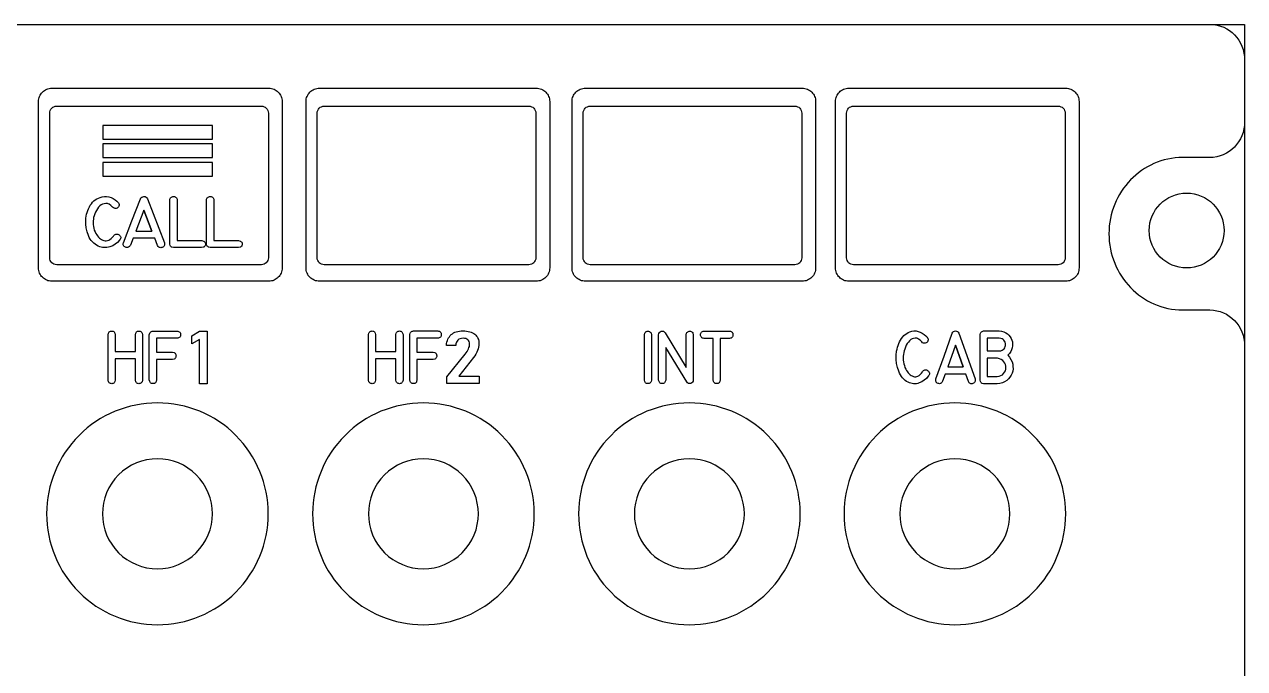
# Model space of a CAD drawing. Extents: x 686 to 831, y 82 to 686.
# Drawn here: x 749.6 to 830.8, y 642.8 to 685.6 of the extents above; entities that cross this region are included whole.
import ezdxf

# ---------------------------------------------------------------- set-up
doc = ezdxf.new("R2010")
doc.units = 0
for name, color, linetype in [('_BACKPANEL', 5, 'CONTINUOUS'), ('_ENGRAVING', 105, 'CONTINUOUS'), ('_LABELS', 30, 'CONTINUOUS'), ('_TOPLAYER', 1, 'CONTINUOUS')]:
    doc.layers.add(name, color=color, linetype=linetype)

msp = doc.modelspace()

# ---------------------------------------------------------------- linework, layer by layer
at = {"layer": '_BACKPANEL'}
for points in [[(830.801, 627.771), (830.801, 609.668), (830.801, 599.969), (685.801, 599.969), (685.801, 609.668), (685.801, 628.151), (685.801, 646.01), (685.801, 661.352), (685.801, 671.051), (685.801, 680.75), (685.801, 685.6), (830.801, 685.6), (830.801, 680.75), (830.801, 671.051), (830.801, 661.352), (830.801, 646.959)], [(751.471, 681.365), (765.892, 681.365), (765.983, 681.361), (766.072, 681.347), (766.157, 681.325), (766.24, 681.295), (766.318, 681.257), (766.391, 681.213), (766.46, 681.161), (766.523, 681.104), (766.581, 681.04), (766.632, 680.971), (766.677, 680.898), (766.715, 680.82), (766.745, 680.738), (766.767, 680.652), (766.78, 680.563), (766.785, 680.472), (766.785, 669.421), (766.78, 669.33), (766.767, 669.241), (766.745, 669.156), (766.715, 669.074), (766.677, 668.996), (766.632, 668.922), (766.581, 668.853), (766.523, 668.79), (766.46, 668.732), (766.391, 668.681), (766.318, 668.636), (766.24, 668.598), (766.157, 668.568), (766.072, 668.546), (765.983, 668.533), (765.892, 668.528), (751.471, 668.528), (751.379, 668.533), (751.291, 668.546), (751.205, 668.568), (751.123, 668.598), (751.045, 668.636), (750.971, 668.681), (750.903, 668.732), (750.839, 668.79), (750.782, 668.853), (750.73, 668.922), (750.686, 668.996), (750.648, 669.074), (750.618, 669.156), (750.596, 669.241), (750.582, 669.33), (750.578, 669.421), (750.578, 680.472), (750.582, 680.563), (750.596, 680.652), (750.618, 680.738), (750.648, 680.82), (750.686, 680.898), (750.73, 680.971), (750.782, 681.04), (750.839, 681.104), (750.903, 681.161), (750.971, 681.213), (751.045, 681.257), (751.123, 681.295), (751.205, 681.325), (751.291, 681.347), (751.379, 681.361)], [(769.263, 681.365), (783.684, 681.365), (783.775, 681.361), (783.864, 681.347), (783.949, 681.325), (784.032, 681.295), (784.11, 681.257), (784.183, 681.213), (784.252, 681.161), (784.315, 681.104), (784.373, 681.04), (784.424, 680.971), (784.469, 680.898), (784.507, 680.82), (784.537, 680.738), (784.559, 680.652), (784.572, 680.563), (784.577, 680.472), (784.577, 669.421), (784.572, 669.33), (784.559, 669.241), (784.537, 669.156), (784.507, 669.074), (784.469, 668.996), (784.424, 668.922), (784.373, 668.853), (784.315, 668.79), (784.252, 668.732), (784.183, 668.681), (784.11, 668.636), (784.032, 668.598), (783.949, 668.568), (783.864, 668.546), (783.775, 668.533), (783.684, 668.528), (769.263, 668.528), (769.171, 668.533), (769.083, 668.546), (768.997, 668.568), (768.915, 668.598), (768.837, 668.636), (768.763, 668.681), (768.695, 668.732), (768.631, 668.79), (768.574, 668.853), (768.522, 668.922), (768.478, 668.996), (768.44, 669.074), (768.41, 669.156), (768.388, 669.241), (768.374, 669.33), (768.37, 669.421), (768.37, 680.472), (768.374, 680.563), (768.388, 680.652), (768.41, 680.738), (768.44, 680.82), (768.478, 680.898), (768.522, 680.971), (768.574, 681.04), (768.631, 681.104), (768.695, 681.161), (768.763, 681.213), (768.837, 681.257), (768.915, 681.295), (768.997, 681.325), (769.083, 681.347), (769.171, 681.361)], [(786.955, 681.365), (801.376, 681.365), (801.467, 681.361), (801.556, 681.347), (801.641, 681.325), (801.724, 681.295), (801.802, 681.257), (801.875, 681.213), (801.944, 681.161), (802.007, 681.104), (802.065, 681.04), (802.116, 680.971), (802.161, 680.898), (802.199, 680.82), (802.229, 680.738), (802.251, 680.652), (802.264, 680.563), (802.269, 680.472), (802.269, 669.421), (802.264, 669.33), (802.251, 669.241), (802.229, 669.156), (802.199, 669.074), (802.161, 668.996), (802.116, 668.922), (802.065, 668.853), (802.007, 668.79), (801.944, 668.732), (801.875, 668.681), (801.802, 668.636), (801.724, 668.598), (801.641, 668.568), (801.556, 668.546), (801.467, 668.533), (801.376, 668.528), (786.955, 668.528), (786.863, 668.533), (786.775, 668.546), (786.689, 668.568), (786.607, 668.598), (786.529, 668.636), (786.455, 668.681), (786.387, 668.732), (786.323, 668.79), (786.266, 668.853), (786.214, 668.922), (786.17, 668.996), (786.132, 669.074), (786.102, 669.156), (786.08, 669.241), (786.066, 669.33), (786.062, 669.421), (786.062, 680.472), (786.066, 680.563), (786.08, 680.652), (786.102, 680.738), (786.132, 680.82), (786.17, 680.898), (786.214, 680.971), (786.266, 681.04), (786.323, 681.104), (786.387, 681.161), (786.455, 681.213), (786.529, 681.257), (786.607, 681.295), (786.689, 681.325), (786.775, 681.347), (786.863, 681.361)], [(804.476, 681.365), (818.897, 681.365), (818.988, 681.361), (819.077, 681.347), (819.162, 681.325), (819.245, 681.295), (819.323, 681.257), (819.396, 681.213), (819.465, 681.161), (819.528, 681.104), (819.586, 681.04), (819.637, 680.971), (819.682, 680.898), (819.72, 680.82), (819.75, 680.738), (819.772, 680.652), (819.785, 680.563), (819.79, 680.472), (819.79, 669.421), (819.785, 669.33), (819.772, 669.241), (819.75, 669.156), (819.72, 669.074), (819.682, 668.996), (819.637, 668.922), (819.586, 668.853), (819.528, 668.79), (819.465, 668.732), (819.396, 668.681), (819.323, 668.636), (819.245, 668.598), (819.162, 668.568), (819.077, 668.546), (818.988, 668.533), (818.897, 668.528), (804.476, 668.528), (804.384, 668.533), (804.296, 668.546), (804.21, 668.568), (804.128, 668.598), (804.05, 668.636), (803.976, 668.681), (803.908, 668.732), (803.844, 668.79), (803.787, 668.853), (803.735, 668.922), (803.691, 668.996), (803.653, 669.074), (803.623, 669.156), (803.601, 669.241), (803.587, 669.33), (803.583, 669.421), (803.583, 680.472), (803.587, 680.563), (803.601, 680.652), (803.623, 680.738), (803.653, 680.82), (803.691, 680.898), (803.735, 680.971), (803.787, 681.04), (803.844, 681.104), (803.908, 681.161), (803.976, 681.213), (804.05, 681.257), (804.128, 681.295), (804.21, 681.325), (804.296, 681.347), (804.384, 681.361)], [(824.456, 671.901), (824.469, 672.155), (824.506, 672.402), (824.568, 672.641), (824.651, 672.869), (824.756, 673.087), (824.881, 673.292), (825.024, 673.484), (825.185, 673.66), (825.361, 673.821), (825.553, 673.964), (825.758, 674.089), (825.975, 674.193), (826.204, 674.277), (826.442, 674.338), (826.69, 674.376), (826.944, 674.389), (827.198, 674.376), (827.445, 674.338), (827.684, 674.277), (827.912, 674.193), (828.13, 674.089), (828.335, 673.964), (828.527, 673.821), (828.703, 673.66), (828.864, 673.484), (829.007, 673.292), (829.132, 673.087), (829.237, 672.869), (829.32, 672.641), (829.382, 672.402), (829.419, 672.155), (829.432, 671.901), (829.419, 671.646), (829.382, 671.399), (829.32, 671.161), (829.237, 670.932), (829.132, 670.715), (829.007, 670.51), (828.864, 670.318), (828.703, 670.141), (828.527, 669.981), (828.335, 669.838), (828.13, 669.713), (827.912, 669.608), (827.684, 669.525), (827.445, 669.463), (827.198, 669.426), (826.944, 669.413), (826.69, 669.426), (826.442, 669.463), (826.204, 669.525), (825.975, 669.608), (825.758, 669.713), (825.553, 669.838), (825.361, 669.981), (825.185, 670.141), (825.024, 670.318), (824.881, 670.51), (824.756, 670.715), (824.651, 670.932), (824.568, 671.161), (824.506, 671.399), (824.469, 671.646)]]:
    msp.add_lwpolyline(points, close=True, dxfattribs=at)
for points in [[(758.485, 656.731, 0.414214), (754.827, 653.073, 0.414214), (758.485, 649.416, 0.414214), (762.143, 653.073, 0.414214)], [(776.177, 656.731, 0.414214), (772.519, 653.073, 0.414214), (776.177, 649.416, 0.414214), (779.834, 653.073, 0.414214)], [(793.869, 656.731, 0.414214), (790.211, 653.073, 0.414214), (793.869, 649.416, 0.414214), (797.526, 653.073, 0.414214)], [(811.532, 656.731, 0.414214), (807.874, 653.073, 0.414214), (811.532, 649.416, 0.414214), (815.189, 653.073, 0.414214)]]:
    msp.add_lwpolyline(points, format="xyb", close=True, dxfattribs=at)
at = {"layer": '_ENGRAVING'}
for points in [[(755.203, 661.959), (755.203, 664.978), (755.231, 665.085), (755.253, 665.127), (755.281, 665.161), (755.314, 665.188), (755.353, 665.206), (755.397, 665.217), (755.446, 665.22), (755.495, 665.215), (755.539, 665.203), (755.576, 665.184), (755.607, 665.157), (755.633, 665.123), (755.652, 665.082), (755.673, 664.978), (755.673, 663.849), (757.016, 663.849), (757.016, 664.978), (757.044, 665.083), (757.066, 665.125), (757.093, 665.159), (757.125, 665.185), (757.162, 665.204), (757.204, 665.216), (757.252, 665.22), (757.3, 665.216), (757.342, 665.205), (757.38, 665.186), (757.412, 665.16), (757.439, 665.126), (757.461, 665.084), (757.49, 664.978), (757.49, 661.959), (757.461, 661.854), (757.439, 661.812), (757.412, 661.779), (757.38, 661.752), (757.342, 661.734), (757.3, 661.723), (757.252, 661.719), (757.204, 661.723), (757.162, 661.734), (757.125, 661.753), (757.093, 661.779), (757.066, 661.813), (757.044, 661.854), (757.016, 661.959), (757.016, 663.364), (755.673, 663.364), (755.673, 661.959), (755.652, 661.856), (755.633, 661.815), (755.607, 661.781), (755.576, 661.755), (755.539, 661.736), (755.495, 661.724), (755.446, 661.72), (755.397, 661.723), (755.353, 661.734), (755.314, 661.752), (755.281, 661.778), (755.253, 661.812), (755.231, 661.853)], [(757.944, 661.966), (757.944, 664.978), (757.97, 665.078), (757.991, 665.118), (758.018, 665.151), (758.05, 665.178), (758.088, 665.199), (758.131, 665.213), (758.18, 665.221), (759.795, 665.221), (759.85, 665.213), (759.897, 665.198), (759.937, 665.178), (759.969, 665.151), (759.995, 665.117), (760.013, 665.078), (760.024, 665.031), (760.027, 664.979), (760.024, 664.926), (760.013, 664.88), (759.994, 664.841), (759.968, 664.808), (759.935, 664.781), (759.895, 664.761), (759.847, 664.748), (759.792, 664.741), (758.412, 664.741), (758.412, 663.807), (759.488, 663.807), (759.589, 663.786), (759.629, 663.766), (759.662, 663.74), (759.688, 663.709), (759.706, 663.671), (759.718, 663.626), (759.722, 663.576), (759.719, 663.526), (759.709, 663.48), (759.691, 663.441), (759.665, 663.407), (759.632, 663.379), (759.592, 663.356), (759.488, 663.327), (758.412, 663.327), (758.412, 661.966), (758.392, 661.863), (758.373, 661.822), (758.347, 661.788), (758.316, 661.762), (758.279, 661.743), (758.236, 661.731), (758.186, 661.727), (758.137, 661.73), (758.093, 661.74), (758.054, 661.759), (758.021, 661.785), (757.993, 661.819), (757.971, 661.86)], [(761.798, 661.72), (761.274, 661.72), (761.274, 664.655), (760.773, 664.373), (760.773, 664.912), (761.274, 665.22), (761.798, 665.22)], [(772.524, 661.959), (772.524, 664.982), (772.553, 665.089), (772.575, 665.131), (772.603, 665.166), (772.636, 665.192), (772.675, 665.21), (772.719, 665.221), (772.769, 665.224), (772.818, 665.219), (772.862, 665.207), (772.899, 665.188), (772.931, 665.161), (772.956, 665.127), (772.976, 665.086), (772.997, 664.982), (772.997, 663.852), (774.345, 663.852), (774.345, 664.982), (774.373, 665.087), (774.395, 665.129), (774.422, 665.163), (774.454, 665.189), (774.492, 665.208), (774.535, 665.22), (774.582, 665.224), (774.63, 665.22), (774.673, 665.209), (774.711, 665.19), (774.743, 665.164), (774.77, 665.13), (774.792, 665.088), (774.821, 664.982), (774.821, 661.959), (774.792, 661.854), (774.77, 661.812), (774.743, 661.779), (774.711, 661.752), (774.673, 661.734), (774.63, 661.723), (774.582, 661.719), (774.535, 661.723), (774.492, 661.734), (774.454, 661.753), (774.422, 661.78), (774.395, 661.813), (774.373, 661.855), (774.345, 661.959), (774.345, 663.366), (772.997, 663.366), (772.997, 661.959), (772.976, 661.856), (772.956, 661.815), (772.931, 661.781), (772.899, 661.755), (772.862, 661.736), (772.818, 661.724), (772.769, 661.72), (772.719, 661.723), (772.675, 661.734), (772.636, 661.752), (772.603, 661.778), (772.575, 661.812), (772.553, 661.853)], [(775.277, 661.966), (775.277, 664.982), (775.303, 665.082), (775.324, 665.122), (775.351, 665.155), (775.384, 665.183), (775.422, 665.203), (775.465, 665.217), (775.515, 665.225), (777.136, 665.225), (777.191, 665.217), (777.238, 665.203), (777.278, 665.182), (777.311, 665.155), (777.336, 665.121), (777.355, 665.082), (777.366, 665.035), (777.369, 664.983), (777.365, 664.93), (777.354, 664.884), (777.336, 664.845), (777.31, 664.812), (777.277, 664.785), (777.236, 664.765), (777.188, 664.751), (777.133, 664.744), (775.748, 664.744), (775.748, 663.809), (776.828, 663.809), (776.929, 663.788), (776.969, 663.769), (777.002, 663.743), (777.028, 663.711), (777.047, 663.673), (777.058, 663.629), (777.063, 663.578), (777.06, 663.528), (777.049, 663.483), (777.031, 663.443), (777.006, 663.409), (776.973, 663.381), (776.932, 663.358), (776.828, 663.329), (775.748, 663.329), (775.748, 661.966), (775.727, 661.863), (775.708, 661.822), (775.682, 661.788), (775.651, 661.762), (775.614, 661.743), (775.57, 661.731), (775.521, 661.727), (775.471, 661.73), (775.426, 661.74), (775.388, 661.759), (775.354, 661.785), (775.327, 661.819), (775.305, 661.86)], [(778.797, 665.232), (778.924, 665.228), (779.043, 665.218), (779.154, 665.2), (779.257, 665.175), (779.353, 665.143), (779.441, 665.105), (779.521, 665.058), (779.594, 665.005), (779.659, 664.946), (779.716, 664.881), (779.764, 664.809), (779.803, 664.731), (779.834, 664.647), (779.855, 664.556), (779.869, 664.46), (779.873, 664.357), (779.873, 664.35), (779.867, 664.249), (779.85, 664.144), (779.821, 664.035), (779.78, 663.923), (779.728, 663.808), (779.665, 663.692), (779.592, 663.576), (779.507, 663.46), (778.527, 662.217), (779.884, 662.217), (779.884, 661.728), (777.745, 661.728), (777.745, 662.177), (778.955, 663.675), (779.082, 663.857), (779.175, 664.032), (779.208, 664.117), (779.232, 664.198), (779.246, 664.275), (779.251, 664.347), (779.251, 664.357), (779.244, 664.444), (779.223, 664.521), (779.187, 664.586), (779.138, 664.64), (779.075, 664.683), (779, 664.714), (778.912, 664.732), (778.812, 664.738), (778.71, 664.731), (778.619, 664.708), (778.54, 664.67), (778.471, 664.617), (778.414, 664.55), (778.372, 664.47), (778.343, 664.376), (778.327, 664.268), (778.327, 664.252), (777.705, 664.252), (777.705, 664.268), (777.719, 664.381), (777.74, 664.487), (777.769, 664.587), (777.806, 664.679), (777.85, 664.765), (777.902, 664.844), (777.962, 664.916), (778.029, 664.982), (778.103, 665.04), (778.184, 665.091), (778.27, 665.134), (778.363, 665.169), (778.462, 665.197), (778.568, 665.216), (778.68, 665.228)], [(791.347, 661.963), (791.319, 661.858), (791.297, 661.816), (791.27, 661.783), (791.237, 661.757), (791.2, 661.738), (791.157, 661.727), (791.109, 661.723), (791.062, 661.727), (791.019, 661.739), (790.982, 661.757), (790.95, 661.784), (790.923, 661.817), (790.901, 661.858), (790.873, 661.963), (790.873, 664.973), (790.901, 665.078), (790.923, 665.119), (790.95, 665.153), (790.982, 665.179), (791.019, 665.198), (791.062, 665.209), (791.109, 665.213), (791.157, 665.21), (791.2, 665.199), (791.237, 665.18), (791.27, 665.154), (791.297, 665.12), (791.319, 665.078), (791.347, 664.973)], [(794.129, 661.963), (794.119, 661.881), (794.087, 661.816), (794.034, 661.768), (793.96, 661.735), (793.88, 661.723), (793.809, 661.736), (793.748, 661.774), (793.697, 661.837), (792.293, 664.13), (792.293, 661.963), (792.265, 661.858), (792.243, 661.817), (792.216, 661.784), (792.184, 661.758), (792.146, 661.739), (792.104, 661.728), (792.057, 661.724), (792.009, 661.728), (791.967, 661.739), (791.93, 661.758), (791.898, 661.784), (791.871, 661.817), (791.85, 661.858), (791.822, 661.963), (791.822, 664.969), (791.842, 665.05), (791.879, 665.116), (791.931, 665.167), (792, 665.202), (792.073, 665.217), (792.14, 665.204), (792.201, 665.164), (792.255, 665.097), (793.658, 662.8), (793.658, 664.969), (793.685, 665.075), (793.707, 665.117), (793.735, 665.151), (793.768, 665.177), (793.807, 665.196), (793.851, 665.207), (793.901, 665.21), (793.951, 665.206), (793.995, 665.194), (794.032, 665.175), (794.064, 665.149), (794.089, 665.115), (794.109, 665.074), (794.129, 664.969)], [(795.456, 661.966), (795.456, 664.734), (794.843, 664.734), (794.788, 664.742), (794.741, 664.756), (794.7, 664.777), (794.668, 664.803), (794.642, 664.836), (794.624, 664.876), (794.613, 664.921), (794.61, 664.973), (794.614, 665.025), (794.625, 665.071), (794.643, 665.111), (794.668, 665.144), (794.701, 665.171), (794.741, 665.192), (794.788, 665.206), (794.843, 665.214), (796.539, 665.214), (796.593, 665.206), (796.64, 665.192), (796.679, 665.172), (796.712, 665.145), (796.737, 665.111), (796.755, 665.072), (796.766, 665.026), (796.77, 664.973), (796.767, 664.921), (796.756, 664.875), (796.738, 664.836), (796.713, 664.802), (796.68, 664.776), (796.64, 664.756), (796.593, 664.742), (796.539, 664.734), (795.927, 664.734), (795.927, 661.966), (795.897, 661.86), (795.875, 661.819), (795.846, 661.785), (795.813, 661.76), (795.774, 661.741), (795.73, 661.731), (795.681, 661.728), (795.632, 661.732), (795.589, 661.744), (795.552, 661.763), (795.521, 661.789), (795.495, 661.822), (795.476, 661.863)], [(809.79, 662.264), (809.775, 662.242), (809.766, 662.23), (809.759, 662.219), (809.635, 662.072), (809.493, 661.948), (809.333, 661.847), (809.155, 661.768), (809.061, 661.739), (808.968, 661.72), (808.876, 661.712), (808.783, 661.713), (808.691, 661.724), (808.599, 661.745), (808.508, 661.776), (808.417, 661.817), (808.315, 661.875), (808.22, 661.942), (808.132, 662.019), (808.051, 662.105), (807.977, 662.201), (807.91, 662.306), (807.85, 662.42), (807.797, 662.543), (807.713, 662.802), (807.656, 663.066), (807.628, 663.335), (807.627, 663.609), (807.656, 663.879), (807.681, 664.01), (807.713, 664.139), (807.752, 664.264), (807.799, 664.387), (807.852, 664.507), (807.913, 664.624), (807.982, 664.734), (808.057, 664.834), (808.14, 664.922), (808.23, 665), (808.327, 665.067), (808.432, 665.123), (808.544, 665.169), (808.663, 665.203), (808.804, 665.225), (808.945, 665.223), (809.086, 665.197), (809.226, 665.148), (809.36, 665.08), (809.482, 665), (809.591, 664.908), (809.687, 664.804), (809.695, 664.792), (809.726, 664.739), (809.742, 664.684), (809.742, 664.627), (809.727, 664.567), (809.7, 664.511), (809.663, 664.467), (809.617, 664.434), (809.561, 664.413), (809.497, 664.405), (809.436, 664.416), (809.378, 664.445), (809.322, 664.492), (809.21, 664.608), (809.101, 664.69), (809.047, 664.718), (808.993, 664.737), (808.941, 664.747), (808.888, 664.749), (808.787, 664.734), (808.69, 664.7), (808.6, 664.647), (808.515, 664.574), (808.436, 664.486), (808.364, 664.387), (808.299, 664.275), (808.241, 664.153), (808.191, 664.026), (808.152, 663.904), (808.124, 663.785), (808.106, 663.671), (808.095, 663.546), (808.092, 663.42), (808.098, 663.294), (808.112, 663.168), (808.135, 663.044), (808.168, 662.923), (808.211, 662.806), (808.264, 662.692), (808.316, 662.599), (808.372, 662.515), (808.43, 662.44), (808.492, 662.375), (808.557, 662.318), (808.626, 662.271), (808.698, 662.232), (808.773, 662.203), (808.849, 662.186), (808.925, 662.185), (809.001, 662.199), (809.076, 662.229), (809.151, 662.274), (809.225, 662.334), (809.299, 662.411), (809.373, 662.502), (809.404, 662.547), (809.444, 662.586), (809.485, 662.616), (809.526, 662.636), (809.567, 662.645), (809.609, 662.645), (809.652, 662.634), (809.695, 662.614), (809.738, 662.584), (809.778, 662.548), (809.807, 662.511), (809.828, 662.472), (809.839, 662.433), (809.841, 662.393), (809.833, 662.351), (809.816, 662.308)], [(810.271, 662.046), (810.81, 663.557), (811.351, 665.068), (811.385, 665.136), (811.433, 665.185), (811.495, 665.215), (811.571, 665.226), (811.647, 665.216), (811.709, 665.187), (811.758, 665.138), (811.793, 665.068), (812.871, 662.038), (812.881, 661.928), (812.874, 661.881), (812.86, 661.839), (812.838, 661.803), (812.809, 661.772), (812.771, 661.746), (812.726, 661.726), (812.679, 661.713), (812.635, 661.708), (812.593, 661.713), (812.554, 661.727), (812.517, 661.749), (812.484, 661.78), (812.425, 661.87), (812.252, 662.36), (810.881, 662.36), (810.713, 661.882), (810.654, 661.792), (810.62, 661.761), (810.583, 661.738), (810.543, 661.725), (810.501, 661.721), (810.455, 661.726), (810.407, 661.74), (810.361, 661.762), (810.324, 661.787), (810.295, 661.818), (810.274, 661.854), (810.261, 661.895), (810.256, 661.94)], [(814.486, 665.226), (814.639, 665.203), (814.78, 665.163), (814.908, 665.104), (815.023, 665.028), (815.124, 664.939), (815.208, 664.841), (815.275, 664.735), (815.325, 664.62), (815.358, 664.498), (815.373, 664.373), (815.37, 664.244), (815.348, 664.111), (815.306, 663.978), (815.243, 663.852), (815.158, 663.73), (815.051, 663.615), (815.168, 663.473), (815.261, 663.326), (815.33, 663.173), (815.374, 663.015), (815.395, 662.856), (815.396, 662.703), (815.376, 662.555), (815.334, 662.412), (815.273, 662.277), (815.193, 662.153), (815.094, 662.04), (814.975, 661.937), (814.84, 661.85), (814.689, 661.784), (814.523, 661.739), (814.341, 661.716), (814.336, 661.716), (813.441, 661.716), (813.349, 661.741), (813.311, 661.763), (813.278, 661.79), (813.251, 661.822), (813.229, 661.86), (813.203, 661.954), (813.203, 664.982), (813.228, 665.077), (813.249, 665.116), (813.277, 665.149), (813.309, 665.177), (813.348, 665.199), (813.441, 665.226)], [(812.081, 662.842), (811.569, 664.281), (811.055, 662.842)], [(811.569, 664.281), (812.081, 662.842)], [(814.486, 664.739), (813.679, 664.739), (813.679, 663.894), (814.491, 663.894), (814.589, 663.912), (814.673, 663.943), (814.744, 663.989), (814.801, 664.047), (814.846, 664.114), (814.877, 664.183), (814.895, 664.255), (814.901, 664.328), (814.893, 664.402), (814.873, 664.472), (814.839, 664.539), (814.794, 664.603), (814.735, 664.658), (814.665, 664.699), (814.581, 664.726)], [(814.336, 662.201), (814.471, 662.217), (814.588, 662.254), (814.688, 662.311), (814.772, 662.389), (814.838, 662.48), (814.886, 662.575), (814.915, 662.676), (814.927, 662.781), (814.921, 662.887), (814.897, 662.989), (814.853, 663.088), (814.792, 663.184), (814.712, 663.269), (814.612, 663.336), (814.494, 663.383), (814.356, 663.412), (813.679, 663.412), (813.679, 662.201)]]:
    msp.add_lwpolyline(points, close=True, dxfattribs=at)
at = {"layer": '_LABELS'}
for points in [[(754.842, 677.963), (762.158, 677.963), (762.158, 678.879), (754.842, 678.879)], [(754.842, 676.755), (762.158, 676.755), (762.158, 677.671), (754.842, 677.671)], [(754.842, 675.505), (762.158, 675.505), (762.158, 676.421), (754.842, 676.421)], [(755.991, 671.297), (755.975, 671.275), (755.966, 671.263), (755.959, 671.253), (755.828, 671.111), (755.679, 670.991), (755.511, 670.893), (755.324, 670.817), (755.226, 670.789), (755.128, 670.771), (755.03, 670.762), (754.933, 670.763), (754.837, 670.774), (754.74, 670.794), (754.644, 670.824), (754.549, 670.864), (754.442, 670.92), (754.342, 670.986), (754.249, 671.06), (754.164, 671.143), (754.087, 671.236), (754.016, 671.337), (753.953, 671.447), (753.898, 671.567), (753.809, 671.817), (753.749, 672.072), (753.719, 672.332), (753.719, 672.597), (753.73, 672.729), (753.749, 672.859), (753.775, 672.986), (753.809, 673.11), (753.85, 673.231), (753.899, 673.35), (753.956, 673.466), (754.02, 673.579), (754.091, 673.686), (754.171, 673.782), (754.257, 673.868), (754.352, 673.943), (754.454, 674.008), (754.564, 674.062), (754.682, 674.106), (754.807, 674.139), (754.955, 674.16), (755.103, 674.158), (755.251, 674.133), (755.399, 674.085), (755.54, 674.02), (755.667, 673.943), (755.782, 673.854), (755.883, 673.753), (755.892, 673.742), (755.924, 673.691), (755.941, 673.637), (755.941, 673.582), (755.925, 673.524), (755.896, 673.47), (755.858, 673.427), (755.809, 673.396), (755.75, 673.375), (755.684, 673.368), (755.62, 673.378), (755.558, 673.406), (755.499, 673.451), (755.382, 673.564), (755.267, 673.643), (755.21, 673.67), (755.154, 673.688), (755.099, 673.698), (755.044, 673.7), (754.937, 673.686), (754.836, 673.653), (754.741, 673.601), (754.651, 673.531), (754.568, 673.446), (754.493, 673.35), (754.424, 673.242), (754.363, 673.123), (754.311, 673.001), (754.271, 672.882), (754.241, 672.768), (754.222, 672.657), (754.21, 672.536), (754.208, 672.415), (754.213, 672.293), (754.228, 672.171), (754.252, 672.051), (754.287, 671.934), (754.332, 671.821), (754.388, 671.711), (754.443, 671.621), (754.501, 671.54), (754.563, 671.467), (754.628, 671.404), (754.696, 671.349), (754.768, 671.303), (754.844, 671.266), (754.923, 671.238), (755.003, 671.221), (755.083, 671.22), (755.162, 671.234), (755.241, 671.262), (755.32, 671.306), (755.398, 671.365), (755.475, 671.438), (755.552, 671.527), (755.586, 671.57), (755.628, 671.608), (755.67, 671.637), (755.713, 671.656), (755.757, 671.665), (755.801, 671.665), (755.846, 671.655), (755.891, 671.635), (755.937, 671.606), (755.978, 671.571), (756.009, 671.535), (756.031, 671.498), (756.043, 671.46), (756.044, 671.421), (756.036, 671.381), (756.018, 671.339)], [(756.219, 671.086), (756.785, 672.547), (757.354, 674.008), (757.39, 674.074), (757.441, 674.122), (757.506, 674.151), (757.585, 674.161), (757.665, 674.152), (757.73, 674.124), (757.781, 674.076), (757.818, 674.008), (758.951, 671.078), (758.96, 671.022), (758.961, 670.971), (758.954, 670.926), (758.939, 670.886), (758.916, 670.85), (758.885, 670.82), (758.846, 670.796), (758.799, 670.776), (758.749, 670.763), (758.702, 670.759), (758.658, 670.764), (758.617, 670.777), (758.579, 670.799), (758.544, 670.829), (758.483, 670.915), (758.301, 671.389), (756.861, 671.389), (756.684, 670.927), (756.654, 670.879), (756.621, 670.84), (756.586, 670.81), (756.547, 670.788), (756.505, 670.776), (756.461, 670.772), (756.413, 670.777), (756.362, 670.79), (756.314, 670.811), (756.275, 670.836), (756.244, 670.866), (756.222, 670.9), (756.209, 670.94), (756.204, 670.984), (756.207, 671.033)], [(759.55, 670.765), (759.453, 670.784), (759.413, 670.803), (759.378, 670.829), (759.35, 670.861), (759.327, 670.899), (759.299, 670.995), (759.299, 673.926), (759.311, 673.981), (759.329, 674.03), (759.353, 674.07), (759.382, 674.104), (759.417, 674.129), (759.458, 674.147), (759.505, 674.157), (759.557, 674.16), (759.609, 674.155), (759.655, 674.144), (759.694, 674.125), (759.727, 674.099), (759.754, 674.067), (759.775, 674.027), (759.789, 673.98), (759.797, 673.926), (759.797, 671.227), (761.428, 671.229), (761.538, 671.204), (761.581, 671.183), (761.616, 671.156), (761.643, 671.123), (761.662, 671.085), (761.673, 671.041), (761.676, 670.991), (761.672, 670.941), (761.66, 670.897), (761.64, 670.86), (761.613, 670.829), (761.578, 670.803), (761.535, 670.784), (761.426, 670.765)], [(761.998, 670.765), (761.901, 670.784), (761.861, 670.803), (761.827, 670.829), (761.798, 670.861), (761.775, 670.899), (761.747, 670.995), (761.747, 673.926), (761.759, 673.981), (761.777, 674.03), (761.801, 674.07), (761.83, 674.104), (761.865, 674.129), (761.906, 674.147), (761.953, 674.157), (762.005, 674.16), (762.057, 674.155), (762.103, 674.144), (762.142, 674.125), (762.176, 674.099), (762.202, 674.067), (762.223, 674.027), (762.237, 673.98), (762.245, 673.926), (762.245, 671.227), (763.876, 671.229), (763.986, 671.204), (764.029, 671.183), (764.064, 671.156), (764.091, 671.123), (764.11, 671.085), (764.121, 671.041), (764.125, 670.991), (764.12, 670.941), (764.108, 670.897), (764.088, 670.86), (764.061, 670.829), (764.026, 670.803), (763.983, 670.784), (763.875, 670.765)], [(758.12, 671.855), (757.583, 673.248), (757.043, 671.855)], [(757.583, 673.248), (758.12, 671.855)]]:
    msp.add_lwpolyline(points, close=True, dxfattribs=at)
at = {"layer": '_TOPLAYER'}
msp.add_lwpolyline([(688.121, 685.6), (828.52, 685.598), (828.756, 685.586), (828.985, 685.55), (829.205, 685.491), (829.416, 685.411), (829.615, 685.311), (829.803, 685.192), (829.978, 685.055), (830.139, 684.902), (830.286, 684.733), (830.416, 684.55), (830.529, 684.354), (830.623, 684.146), (830.699, 683.927), (830.754, 683.7), (830.788, 683.463), (830.8, 683.22), (830.8, 680.853), (830.8, 679.13), (830.788, 678.887), (830.753, 678.65), (830.696, 678.423), (830.618, 678.204), (830.52, 677.996), (830.404, 677.8), (830.271, 677.617), (830.121, 677.448), (829.957, 677.295), (829.778, 677.158), (829.588, 677.039), (829.385, 676.939), (829.172, 676.859), (828.95, 676.8), (828.72, 676.764), (828.483, 676.752), (826.682, 676.752), (826.43, 676.745), (826.181, 676.725), (825.935, 676.693), (825.694, 676.648), (825.456, 676.591), (825.223, 676.523), (824.996, 676.442), (824.773, 676.351), (824.555, 676.249), (824.344, 676.137), (824.139, 676.015), (823.939, 675.883), (823.747, 675.741), (823.562, 675.59), (823.384, 675.431), (823.213, 675.262), (823.051, 675.086), (822.897, 674.902), (822.751, 674.711), (822.614, 674.512), (822.487, 674.306), (822.369, 674.094), (822.26, 673.876), (822.162, 673.652), (822.074, 673.422), (821.997, 673.187), (821.931, 672.948), (821.876, 672.703), (821.833, 672.455), (821.802, 672.202), (821.783, 671.946), (821.777, 671.687), (821.783, 671.428), (821.802, 671.172), (821.833, 670.919), (821.876, 670.671), (821.931, 670.427), (821.997, 670.187), (822.074, 669.952), (822.162, 669.722), (822.26, 669.498), (822.369, 669.28), (822.487, 669.068), (822.614, 668.863), (822.751, 668.664), (822.897, 668.472), (823.051, 668.288), (823.213, 668.112), (823.384, 667.944), (823.562, 667.785), (823.747, 667.634), (823.939, 667.492), (824.139, 667.36), (824.344, 667.238), (824.555, 667.126), (824.773, 667.024), (824.996, 666.933), (825.223, 666.853), (825.456, 666.784), (825.694, 666.727), (825.935, 666.682), (826.181, 666.65), (826.43, 666.63), (826.682, 666.624), (828.495, 666.624), (828.731, 666.61), (828.96, 666.573), (829.181, 666.514), (829.393, 666.433), (829.594, 666.333), (829.785, 666.214), (829.962, 666.077), (830.126, 665.923), (830.274, 665.754), (830.407, 665.572), (830.522, 665.376), (830.619, 665.168), (830.697, 664.95), (830.753, 664.723), (830.788, 664.488), (830.8, 664.245), (830.8, 654.101), (830.8, 636.337)], dxfattribs=at)
for points in [[(751.784, 680.169), (765.397, 680.169), (765.491, 680.16), (765.578, 680.133), (765.657, 680.09), (765.726, 680.033), (765.783, 679.964), (765.826, 679.885), (765.853, 679.798), (765.862, 679.704), (765.862, 670.091), (765.853, 669.997), (765.826, 669.91), (765.783, 669.831), (765.726, 669.762), (765.657, 669.705), (765.578, 669.662), (765.491, 669.635), (765.397, 669.625), (751.784, 669.625), (751.69, 669.635), (751.603, 669.662), (751.524, 669.705), (751.455, 669.762), (751.398, 669.831), (751.355, 669.91), (751.328, 669.997), (751.318, 670.091), (751.318, 679.704), (751.328, 679.798), (751.355, 679.885), (751.398, 679.964), (751.455, 680.033), (751.524, 680.09), (751.603, 680.133), (751.69, 680.16)], [(769.576, 680.169), (783.189, 680.169), (783.283, 680.16), (783.37, 680.133), (783.449, 680.09), (783.518, 680.033), (783.575, 679.964), (783.618, 679.885), (783.645, 679.798), (783.654, 679.704), (783.654, 670.091), (783.645, 669.997), (783.618, 669.91), (783.575, 669.831), (783.518, 669.762), (783.449, 669.705), (783.37, 669.662), (783.283, 669.635), (783.189, 669.625), (769.576, 669.625), (769.482, 669.635), (769.395, 669.662), (769.316, 669.705), (769.247, 669.762), (769.19, 669.831), (769.147, 669.91), (769.12, 669.997), (769.11, 670.091), (769.11, 679.704), (769.12, 679.798), (769.147, 679.885), (769.19, 679.964), (769.247, 680.033), (769.316, 680.09), (769.395, 680.133), (769.482, 680.16)], [(787.268, 680.169), (800.881, 680.169), (800.975, 680.16), (801.062, 680.133), (801.141, 680.09), (801.21, 680.033), (801.267, 679.964), (801.31, 679.885), (801.337, 679.798), (801.346, 679.704), (801.346, 670.091), (801.337, 669.997), (801.31, 669.91), (801.267, 669.831), (801.21, 669.762), (801.141, 669.705), (801.062, 669.662), (800.975, 669.635), (800.881, 669.625), (787.268, 669.625), (787.174, 669.635), (787.087, 669.662), (787.008, 669.705), (786.939, 669.762), (786.882, 669.831), (786.839, 669.91), (786.812, 669.997), (786.802, 670.091), (786.802, 679.704), (786.812, 679.798), (786.839, 679.885), (786.882, 679.964), (786.939, 680.033), (787.008, 680.09), (787.087, 680.133), (787.174, 680.16)], [(804.789, 680.169), (818.402, 680.169), (818.496, 680.16), (818.583, 680.133), (818.662, 680.09), (818.731, 680.033), (818.788, 679.964), (818.831, 679.885), (818.858, 679.798), (818.867, 679.704), (818.867, 670.091), (818.858, 669.997), (818.831, 669.91), (818.788, 669.831), (818.731, 669.762), (818.662, 669.705), (818.583, 669.662), (818.496, 669.635), (818.402, 669.625), (804.789, 669.625), (804.695, 669.635), (804.608, 669.662), (804.529, 669.705), (804.46, 669.762), (804.403, 669.831), (804.36, 669.91), (804.333, 669.997), (804.323, 670.091), (804.323, 679.704), (804.333, 679.798), (804.36, 679.885), (804.403, 679.964), (804.46, 680.033), (804.529, 680.09), (804.608, 680.133), (804.695, 680.16)]]:
    msp.add_lwpolyline(points, close=True, dxfattribs=at)
for points in [[(758.485, 660.445, 0.414214), (751.113, 653.073, 0.414214), (758.485, 645.701, 0.414214), (765.857, 653.073, 0.414214)], [(776.177, 660.445, 0.414214), (768.805, 653.073, 0.414214), (776.177, 645.701, 0.414214), (783.549, 653.073, 0.414214)], [(793.869, 660.445, 0.414214), (786.497, 653.073, 0.414214), (793.869, 645.701, 0.414214), (801.241, 653.073, 0.414214)], [(811.532, 660.445, 0.414214), (804.16, 653.073, 0.414214), (811.532, 645.701, 0.414214), (818.904, 653.073, 0.414214)]]:
    msp.add_lwpolyline(points, format="xyb", close=True, dxfattribs=at)

doc.saveas('drawing.dxf')
